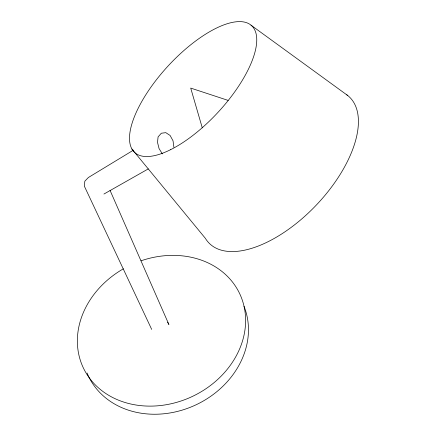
<?xml version="1.0" encoding="UTF-8"?>
<svg xmlns="http://www.w3.org/2000/svg" width="436" height="436" viewBox="0 0 436 436"><rect width="100%" height="100%" fill="white"/><g stroke="black" fill="none" stroke-linecap="round" stroke-linejoin="round"><path stroke-width="0.65" d="M133.536 150.098L88.366 177.517L84.835 181.185L84.322 186.101L151.695 329.409M103.942 194.036L148.322 168.885M228.132 100.4L190.701 88.083L202.277 127.835M251.027 25.195L347.775 95.555M131.89 149.003L205.361 238.318A101.305 50.592 -46.4 0 0 313.871 207.601A101.305 50.592 -46.4 0 0 346.767 94.786M162.361 153.897L159.08 148.627L157.516 142.387L158.088 136.893L161.331 133.225L165.811 132.664L170.089 135.454L173.038 140.823L173.899 147.341M167.604 322.275L168.912 324.526L110.063 190.407M244.018 306.345A85.293 72.076 -25.6 0 1 192.472 406.401A85.293 72.076 -25.6 0 1 87.086 373.031M141.046 260.799A86.535 72.599 -25.5 0 1 243.882 335.802A86.535 72.599 -25.5 0 1 110.433 396.313A86.535 72.599 -25.5 0 1 123.377 268.81M170.536 149.706A86.257 34.057 -47.3 0 0 255.943 33.158A86.257 34.057 -47.3 0 0 152.883 84.431A86.257 34.057 -47.3 0 0 170.536 149.706"/></g></svg>
